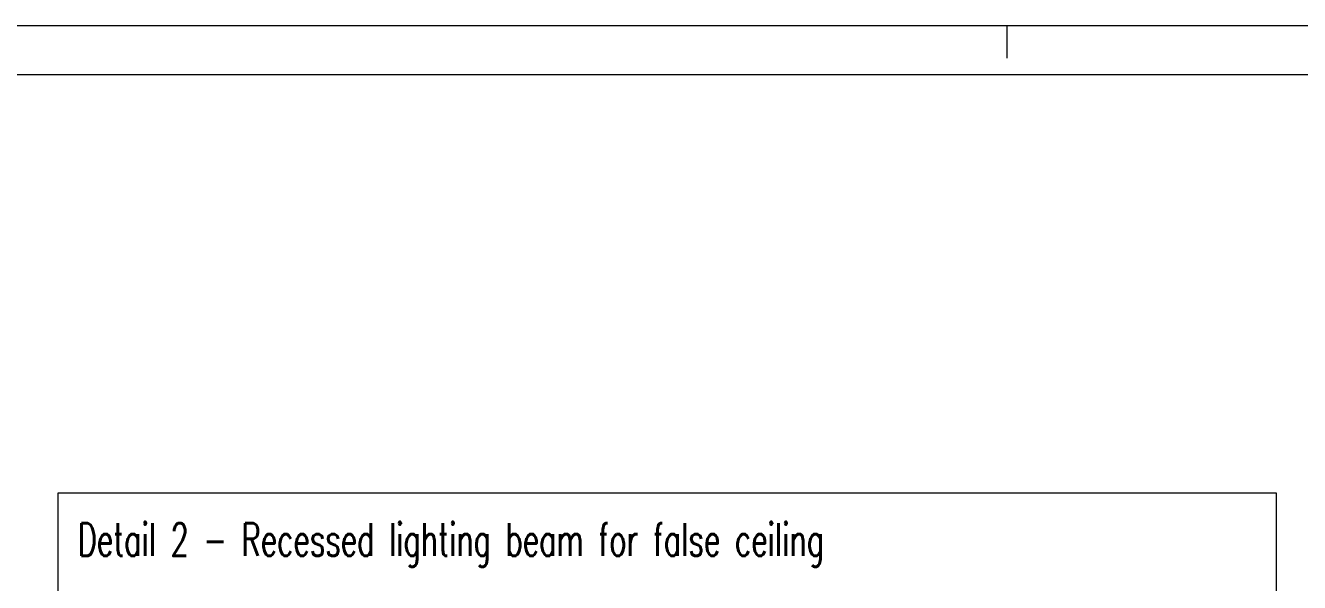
# Model space of a CAD drawing. Header units: millimetres. Extents: x 1734 to 22014, y 983 to 3953.
# Drawn here: x 11303 to 12278, y 2657 to 3083 of the extents above; entities that cross this region are included whole.
import ezdxf

# ---------------------------------------------------------------- set-up
doc = ezdxf.new("R2010")
doc.units = ezdxf.units.MM
doc.layers.add('LD_text', color=7, linetype='Continuous', lineweight=9)
doc.styles.add('SIMPLEX', font='SIMPLEX.SHX', dxfattribs={"width": 0.65})

# ---------------------------------------------------------------- blocks, each defined once
blk = doc.blocks.new('a2')
at = {"layer": 'LD_text'}
blk.add_line((435, 0), (435, -25), dxfattribs=at)
for points in [[(-1485, -2100), (-1485, 0), (1485, 0), (1485, -2100)], [(-1437.5, -2062.5), (-1437.5, -37.5), (1437.5, -37.5), (1437.5, -2062.5)]]:
    blk.add_lwpolyline(points, close=True, dxfattribs=at)

msp = doc.modelspace()

# ---------------------------------------------------------------- linework, layer by layer
at = {"layer": 'LD_text'}
msp.add_lwpolyline([(11327.785, 2725.511), (12259.872, 2725.511), (12259.872, 1403.462), (11327.785, 1403.462)], close=True, dxfattribs=at)

# ---------------------------------------------------------------- block references
msp.add_blockref('a2', (11618.729, 3082.667), dxfattribs=at)

# ---------------------------------------------------------------- texts
at = {"layer": 'LD_text', "insert": (11342.785, 2685.511), "char_height": 25, "width": 894.11061, "attachment_point": 4, "style": 'SIMPLEX'}
msp.add_mtext('Detail 2 - Recessed lighting beam for false ceiling', dxfattribs=at)

doc.saveas('drawing.dxf')
